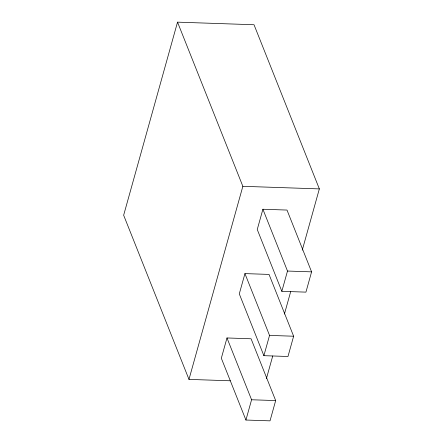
<?xml version="1.0" encoding="UTF-8"?>
<svg xmlns="http://www.w3.org/2000/svg" width="443" height="443" viewBox="0 0 443 443"><rect width="100%" height="100%" fill="white"/><g stroke="black" fill="none" stroke-linecap="round" stroke-linejoin="round"><path stroke-width="0.66" d="M302.259 250.157L319.348 188.901L254.022 24.742L177.527 22.15L123.652 215.226L188.978 379.391L230.327 380.792M188.978 379.391L242.853 186.309L177.527 22.15M226.988 337.959L221.328 358.232L245.926 420.036L270.02 420.85L275.673 400.577L251.081 338.779L226.988 337.959L251.58 399.763L245.926 420.036M244.946 273.602L239.286 293.875L263.884 355.674L287.978 356.493L293.631 336.22L269.039 274.416L244.946 273.602L269.538 335.406L263.884 355.674M262.904 209.246L257.25 229.513L281.842 291.317L305.936 292.131L311.59 271.858L286.998 210.06L262.904 209.246L287.496 271.044L281.842 291.317M266.404 378.649L272.722 356.011M284.423 314.07L290.741 291.433M242.853 186.309L319.348 188.901M287.496 271.044L311.59 271.858M269.538 335.406L293.631 336.22M251.58 399.763L275.673 400.577"/></g></svg>
